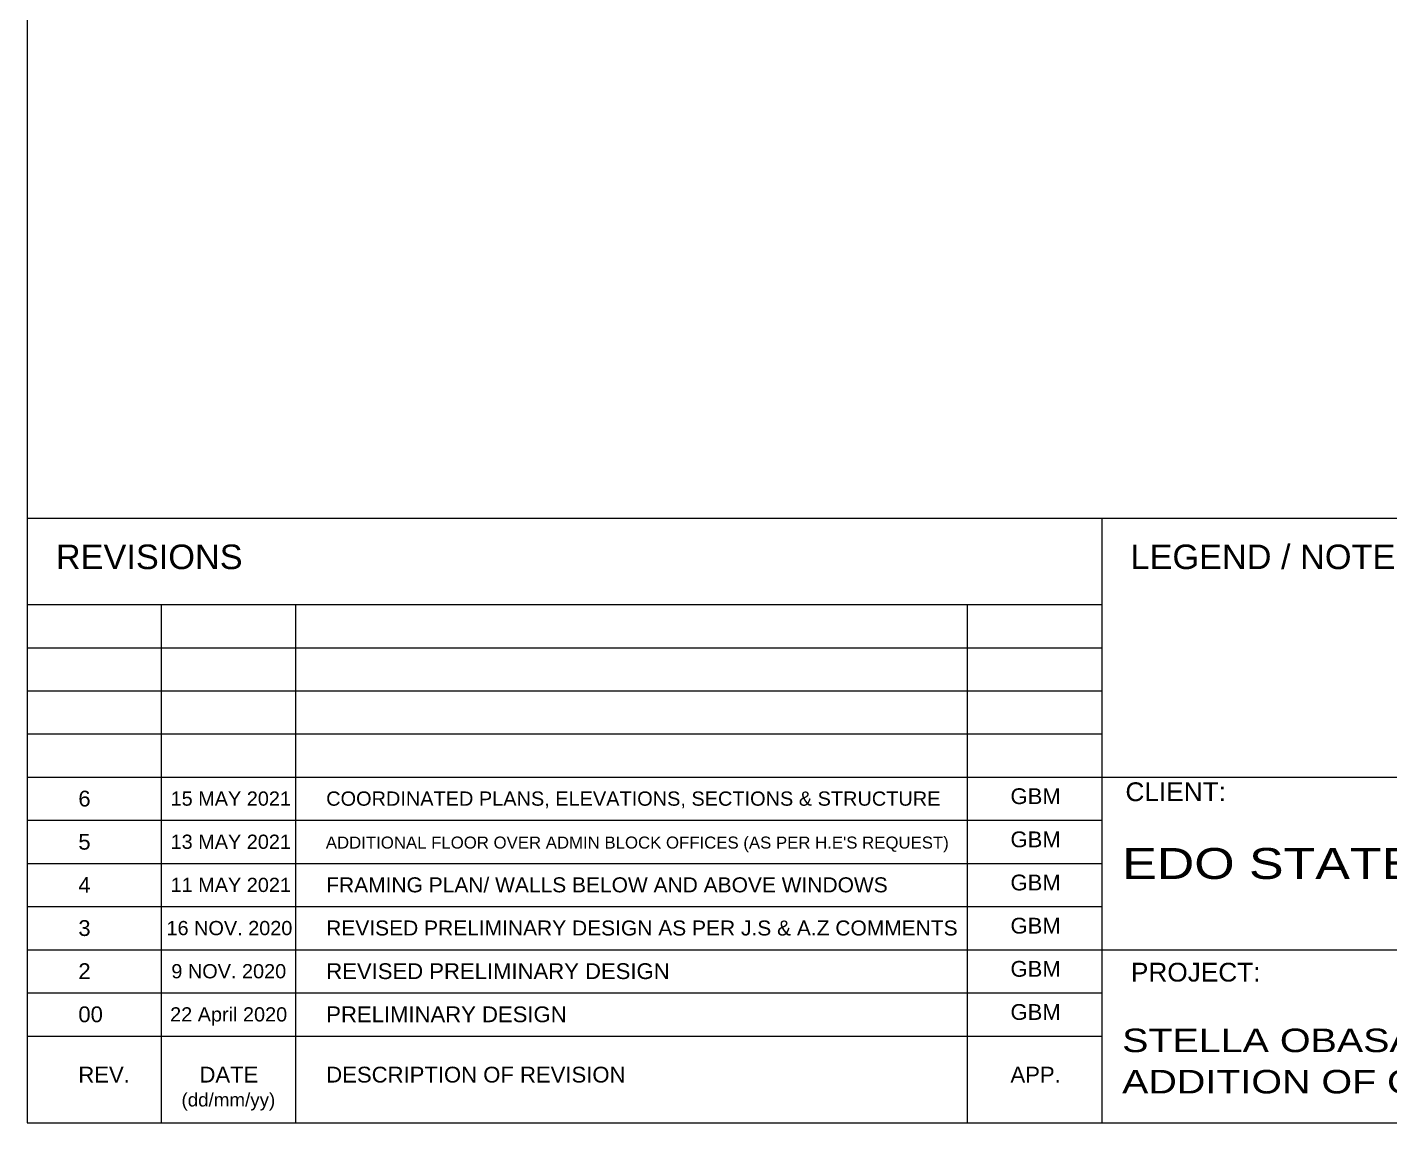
# Model space of a CAD drawing. Header units: inches. Extents: x -12418 to 183584, y -29325 to 19878.
# Drawn here: x -12418 to 5228, y -29325 to -15136 of the extents above; entities that cross this region are included whole.
import ezdxf

# ---------------------------------------------------------------- set-up
doc = ezdxf.new("R2010")
doc.units = ezdxf.units.IN
doc.header["$LTSCALE"] = 25
doc.header["$MEASUREMENT"] = 0
doc.linetypes.add('DASHDOT', pattern=[25.4, 12.7, -6.35, 0, -6.35])
doc.layers.add('00-Ground Floor$0$Frame', color=252, linetype='Continuous', lineweight=9)
doc.layers.add('E-LITE-CLNG-CNDT', color=6, linetype='DASHDOT', lineweight=35)
doc.styles.add('00-Ground Floor$0$MARI3', font='arial.ttf', dxfattribs={"width": 1.2})
doc.styles.add('00-Ground Floor$0$TTLB-A0-JeddahDP$0$Standard', font='txt_____.ttf')
doc.styles.add('00-Ground Floor$0$TTLB-A0-JeddahDP$0$swis721', font='swiss.ttf')

# ---------------------------------------------------------------- blocks, each defined once
blk = doc.blocks.new('00-Ground Floor')
at = {"layer": '00-Ground Floor$0$Frame'}
for p, q in [((-12418, 19878, 0), (-12418, -29325, 0)), ((57169, -21499, 0), (-12418, -21499, 0)), ((1500, -21499, 0), (1500, -29325, 0)), ((1500, -22617, 0), (-12418, -22617, 0)), ((-10678, -29325, 0), (-10678, -22617, 0)), ((-8938, -29325, 0), (-8938, -22617, 0)), ((-240, -29325, 0), (-240, -22617, 0)), ((1500, -23176, 0), (-12418, -23176, 0)), ((1500, -23735, 0), (-12418, -23735, 0)), ((1500, -24294, 0), (-12418, -24294, 0)), ((57169, -24853, 0), (-12418, -24853, 0)), ((1500, -25412, 0), (-12418, -25412, 0)), ((1500, -25971, 0), (-12418, -25971, 0)), ((1500, -26530, 0), (-12418, -26530, 0)), ((1500, -27089, 0), (-12418, -27089, 0)), ((15417, -27089, 0), (1500, -27089, 0)), ((1500, -27648, 0), (-12418, -27648, 0)), ((1500, -28207, 0), (-12418, -28207, 0)), ((-12418, -29325, 0), (57169, -29325, 0))]:
    blk.add_line(p, q, dxfattribs=at)
at = {"layer": '00-Ground Floor$0$Frame', "style": '00-Ground Floor$0$MARI3', "width": 1.2}
for s, height, p in [('EDO STATE GOVERNMENT', 400.79, (1763, -26167, 0)), ('STELLA OBASANJO HOSPITAL  REFURBISHMENT &', 304.6, (1762, -28410, 0)), ('ADDITION OF O.P.D & ADMINISTRATIVE BLOCK', 304.6, (1762, -28945, 0))]:
    blk.add_text(s, height=height, dxfattribs=at).set_placement(p)
at = {"layer": '00-Ground Floor$0$Frame', "attachment_point": 1}
for s, insert, char_height, width, style in [('{\\fArial|b0|i0|c0|p34;REVISIONS}', (-12047, -21836, 0), 317.96, 7631.12, '00-Ground Floor$0$TTLB-A0-JeddahDP$0$Standard'), ('{\\fArial|b0|i0|c0|p34;LEGEND / NOTES:}', (1870, -21836, 0), 317.96, 7631.12, '00-Ground Floor$0$TTLB-A0-JeddahDP$0$Standard'), ('{\\fArial|b0|i0|c0|p34;6}', (-11756, -25024, 0), 204.62, 2694.81, '00-Ground Floor$0$TTLB-A0-JeddahDP$0$Standard'), ('\\pi470.80305;{\\fArial|b0|i0|c0|p34;15 MAY 2021}', (-11032, -25034, 0), 184.16, 2425.33, '00-Ground Floor$0$TTLB-A0-JeddahDP$0$Standard'), ('{\\fArial|b0|i0|c0|p34;COORDINATED PLANS, ELEVATIONS, SECTIONS & STRUCTURE}', (-8546, -25034, 0), 184.67, 8720.49, '00-Ground Floor$0$TTLB-A0-JeddahDP$0$Standard'), ('{\\fArial|b0|i0|c0|p34;GBM}', (316, -24993, 0), 204.62, 2694.81, '00-Ground Floor$0$TTLB-A0-JeddahDP$0$Standard'), ('CLIENT:', (1805, -24916, 0), 243, 5832.34, '00-Ground Floor$0$TTLB-A0-JeddahDP$0$swis721'), ('{\\fArial|b0|i0|c0|p34;5}', (-11756, -25583, 0), 204.62, 2694.81, '00-Ground Floor$0$TTLB-A0-JeddahDP$0$Standard'), ('{\\fArial|b0|i0|c0|p34;GBM}', (316, -25552, 0), 204.62, 2694.81, '00-Ground Floor$0$TTLB-A0-JeddahDP$0$Standard'), ('\\pi470.80305;{\\fArial|b0|i0|c0|p34;13 MAY 2021}', (-11032, -25593, 0), 184.16, 2425.33, '00-Ground Floor$0$TTLB-A0-JeddahDP$0$Standard'), ("{\\fArial|b0|i0|c0|p34;ADDITIONAL FLOOR OVER ADMIN BLOCK OFFICES (AS PER H.E'S REQUEST)}", (-8551, -25618, 0), 155.51, 8295.02, '00-Ground Floor$0$TTLB-A0-JeddahDP$0$Standard'), ('{\\fArial|b0|i0|c0|p34;GBM}', (316, -26111, 0), 204.62, 2694.81, '00-Ground Floor$0$TTLB-A0-JeddahDP$0$Standard'), ('{\\fArial|b0|i0|c0|p34;4}', (-11756, -26142, 0), 204.62, 2694.81, '00-Ground Floor$0$TTLB-A0-JeddahDP$0$Standard'), ('\\pi470.80305;{\\fArial|b0|i0|c0|p34;11 MAY 2021}', (-11032, -26152, 0), 184.16, 2425.33, '00-Ground Floor$0$TTLB-A0-JeddahDP$0$Standard'), ('{\\fArial|b0|i0|c0|p34;FRAMING PLAN/ WALLS BELOW AND ABOVE WINDOWS}', (-8546, -26146, 0), 194.39, 9179.46, '00-Ground Floor$0$TTLB-A0-JeddahDP$0$Standard'), ('{\\fArial|b0|i0|c0|p34;3}', (-11756, -26701, 0), 204.62, 2694.81, '00-Ground Floor$0$TTLB-A0-JeddahDP$0$Standard'), ('\\pi417.6022;{\\fArial|b0|i0|c0|p34;16 NOV. 2020}', (-11032, -26711, 0), 184.16, 2425.33, '00-Ground Floor$0$TTLB-A0-JeddahDP$0$Standard'), ('{\\fArial|b0|i0|c0|p34;REVISED PRELIMINARY DESIGN AS PER J.S & A.Z COMMENTS}', (-8546, -26705, 0), 194.39, 9179.46, '00-Ground Floor$0$TTLB-A0-JeddahDP$0$Standard'), ('{\\fArial|b0|i0|c0|p34;GBM}', (316, -26670, 0), 204.62, 2694.81, '00-Ground Floor$0$TTLB-A0-JeddahDP$0$Standard'), ('{\\fArial|b0|i0|c0|p34;2}', (-11756, -27259, 0), 204.62, 2694.81, '00-Ground Floor$0$TTLB-A0-JeddahDP$0$Standard'), ('\\pi480.47593;{\\fArial|b0|i0|c0|p34;9 NOV. 2020}', (-11032, -27270, 0), 184.16, 2425.33, '00-Ground Floor$0$TTLB-A0-JeddahDP$0$Standard'), ('{\\fArial|b0|i0|c0|p34;REVISED PRELIMINARY DESIGN}', (-8545, -27259, 0), 204.62, 8492.98, '00-Ground Floor$0$TTLB-A0-JeddahDP$0$Standard'), ('{\\fArial|b0|i0|c0|p34;GBM}', (316, -27229, 0), 204.62, 2694.81, '00-Ground Floor$0$TTLB-A0-JeddahDP$0$Standard'), ('PROJECT:', (1876, -27253, 0), 243, 5832.34, '00-Ground Floor$0$TTLB-A0-JeddahDP$0$swis721'), ('{\\fArial|b0|i0|c0|p34;00}', (-11756, -27818, 0), 204.62, 2694.81, '00-Ground Floor$0$TTLB-A0-JeddahDP$0$Standard'), ('\\pi464.52196;{\\fArial|b0|i0|c0|p34;22 April 2020}', (-11032, -27829, 0), 184.16, 2425.33, '00-Ground Floor$0$TTLB-A0-JeddahDP$0$Standard'), ('{\\fArial|b0|i0|c0|p34;PRELIMINARY DESIGN}', (-8545, -27818, 0), 204.62, 8492.98, '00-Ground Floor$0$TTLB-A0-JeddahDP$0$Standard'), ('{\\fArial|b0|i0|c0|p34;GBM}', (316, -27788, 0), 204.62, 2694.81, '00-Ground Floor$0$TTLB-A0-JeddahDP$0$Standard'), ('{\\fArial|b0|i0|c0|p34;REV.}', (-11756, -28599, 0), 204.62, 2694.81, '00-Ground Floor$0$TTLB-A0-JeddahDP$0$Standard'), ('\\pi984.91435;{\\fArial|b0|i0|c0|p34;DATE\\P\\pi751.6974;\\H0.85x;(dd/mm/yy)}', (-11172, -28599, 0), 204.62, 2694.81, '00-Ground Floor$0$TTLB-A0-JeddahDP$0$Standard'), ('{\\fArial|b0|i0|c0|p34;DESCRIPTION OF REVISION}', (-8545, -28599, 0), 204.62, 4163.21, '00-Ground Floor$0$TTLB-A0-JeddahDP$0$Standard'), ('{\\fArial|b0|i0|c0|p34;APP.}', (316, -28599, 0), 204.62, 2694.81, '00-Ground Floor$0$TTLB-A0-JeddahDP$0$Standard')]:
    blk.add_mtext(s, dxfattribs=dict(at, insert=insert, char_height=char_height, width=width, style=style))

msp = doc.modelspace()

# ---------------------------------------------------------------- block references
at = {"layer": 'E-LITE-CLNG-CNDT', "color": 1}
msp.add_blockref('00-Ground Floor', (0, 0), dxfattribs=at)

doc.saveas('drawing.dxf')
